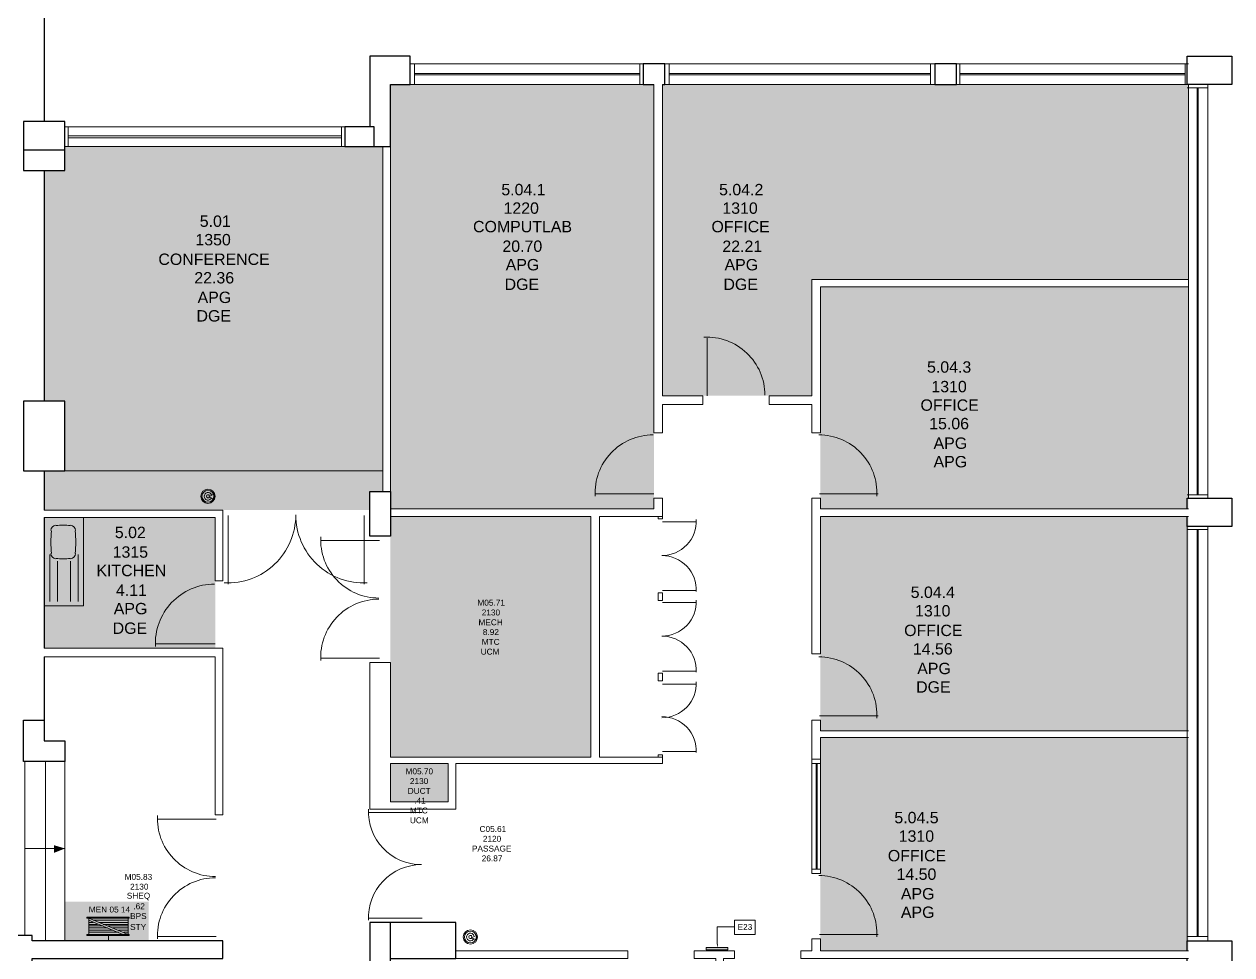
# Model space of a CAD drawing. Header units: millimetres. Extents: x -59 to 47, y 152 to 919.
# Drawn here: x 29.88 to 46.52, y 454.18 to 467.01 of the extents above; entities that cross this region are included whole.
import ezdxf

# ---------------------------------------------------------------- set-up
doc = ezdxf.new("R2010")
doc.units = ezdxf.units.MM
for name, color, linetype in [('PDF_014405$BL', 7, 'Continuous'), ('PDF_014405$DR', 7, 'Continuous'), ('PDF_014405$FI', 7, 'Continuous'), ('PDF_014405$FI-DSG', 7, 'Continuous'), ('PDF_014405$PL-STAIR', 7, 'Continuous'), ('PDF_014405$PL-TOIL', 7, 'Continuous'), ('PDF_014405$WA', 7, 'Continuous'), ('PDF_014405$WA-COL', 7, 'Continuous'), ('PDF_014405$WA-EXT', 7, 'Continuous'), ('PDF_014405$WA-PART', 7, 'Continuous'), ('PDF_014405$WN', 7, 'Continuous'), ('PDF_Text', 7, 'Continuous')]:
    doc.layers.add(name, color=color, linetype=linetype)
doc.layers.add('PDF_014405$HL-TMP', color=7, linetype='Continuous', true_color=0xe6db59)
doc.styles.add('PDF ArialMT', font='arial.ttf')

msp = doc.modelspace()

# ---------------------------------------------------------------- linework, layer by layer
at = {"layer": 'PDF_014405$BL', "lineweight": 9}
for points in [[(38.404, 466.461), (35.194, 466.461)], [(42.424, 466.461), (38.704, 466.461)], [(45.918, 466.461), (42.724, 466.461)], [(35.194, 466.176), (38.404, 466.176)], [(38.704, 466.176), (42.424, 466.176)], [(42.724, 466.176), (45.918, 466.176), (45.918, 460.477)], [(46.187, 460.477), (46.187, 466.176)], [(34.295, 465.591), (30.44, 465.591)], [(30.44, 465.321), (34.295, 465.321)], [(45.902, 460.087), (45.902, 454.372)], [(46.187, 454.372), (46.187, 460.087)], [(40.729, 456.877), (40.729, 455.302)], [(40.849, 455.302), (40.849, 456.877)]]:
    msp.add_lwpolyline(points, dxfattribs=at)
at = {"layer": 'PDF_014405$DR', "lineweight": 0}
for points in [[(39.289, 461.886), (39.289, 462.681), (39.289, 461.886)], [(38.554, 460.537), (37.744, 460.537), (38.554, 460.537)], [(40.834, 460.537), (41.644, 460.537), (40.834, 460.537)], [(32.69, 460.237), (32.69, 459.292), (32.69, 460.237)], [(34.564, 460.237), (34.564, 459.292), (34.564, 460.237)], [(38.674, 460.147), (39.139, 460.147), (38.674, 460.147)], [(34.774, 459.892), (33.965, 459.892), (34.774, 459.892)], [(38.674, 459.202), (39.139, 459.202), (38.674, 459.202)], [(38.674, 459.037), (39.139, 459.037), (38.674, 459.037)], [(32.51, 458.467), (31.685, 458.467), (32.51, 458.467)], [(34.774, 458.272), (33.965, 458.272), (34.774, 458.272)], [(38.674, 458.092), (39.139, 458.092), (38.674, 458.092)], [(38.674, 457.912), (39.139, 457.912), (38.674, 457.912)], [(40.834, 457.477), (41.644, 457.477), (40.834, 457.477)], [(38.674, 456.982), (39.139, 456.982), (38.674, 456.982)], [(35.359, 456.142), (34.624, 456.142), (35.359, 456.142)], [(32.525, 456.052), (31.715, 456.052), (32.525, 456.052)], [(35.359, 454.687), (34.624, 454.687), (35.359, 454.687)], [(32.525, 454.432), (31.715, 454.432), (32.525, 454.432)], [(40.834, 454.462), (41.644, 454.462), (40.834, 454.462)]]:
    msp.add_lwpolyline(points, dxfattribs=at)
for points in [[(32.634, 459.308, 0.429402), (33.62, 460.244, 0.429402), (34.605, 459.308)], [(39.136, 459.187, 0.429403), (38.665, 459.684, 0.429403), (39.136, 460.181)], [(39.136, 458.077, 0.429403), (38.665, 458.574, 0.429403), (39.136, 459.071)], [(34.623, 456.189, 0.429403), (35.35, 455.424, 0.429403), (34.623, 454.659)]]:
    msp.add_lwpolyline(points, format="xyb", dxfattribs=at)
for centre, radius, start, end in [((39.282, 461.894), 0.802, 0.0001, 92.9549), ((38.545, 460.546), 0.802, 90, 182.9553), ((40.825, 460.546), 0.802, 357.0447, 90), ((34.765, 459.901), 0.802, 177.0447, 270), ((32.502, 458.474), 0.817, 90.0001, 182.9556), ((34.765, 458.281), 0.802, 90, 182.9553), ((40.825, 457.486), 0.802, 357.0447, 90), ((38.665, 457.921), 0.472, 270, 2.9553), ((38.665, 456.992), 0.472, 357.0447, 90), ((32.515, 456.062), 0.802, 177.0447, 270), ((40.825, 454.472), 0.802, 357.0447, 90), ((32.515, 454.442), 0.802, 90, 182.9553)]:
    msp.add_arc(centre, radius, start, end, dxfattribs=at)
at = {"layer": 'PDF_014405$FI', "lineweight": 9}
for points in [[(32.495, 460.462), (32.42, 460.492), (32.495, 460.537)], [(31.325, 454.702), (31.325, 454.687), (30.74, 454.687), (30.74, 454.702)], [(31.325, 454.447), (30.74, 454.447), (30.74, 454.462), (30.77, 454.462), (31.31, 454.462), (31.325, 454.462)], [(36.109, 454.387), (36.034, 454.417), (36.109, 454.447)]]:
    msp.add_lwpolyline(points, close=True, dxfattribs=at)
for points in [[(30.77, 454.462), (30.77, 454.687), (31.31, 454.687), (31.31, 454.462), (30.77, 454.687)], [(31.235, 454.462), (30.77, 454.657)], [(30.77, 454.627), (30.83, 454.627)], [(30.89, 454.597), (30.77, 454.597)], [(31.31, 454.657), (30.83, 454.657)], [(30.905, 454.627), (31.31, 454.627)], [(31.31, 454.597), (30.965, 454.597)], [(30.77, 454.582), (30.965, 454.582)], [(31.025, 454.552), (30.77, 454.552)], [(30.77, 454.522), (31.1, 454.522)], [(31.175, 454.492), (30.77, 454.492)], [(31.04, 454.582), (31.31, 454.582)], [(31.04, 454.447), (31.04, 454.372)], [(31.31, 454.552), (31.1, 454.552)], [(31.175, 454.522), (31.31, 454.522)], [(31.31, 454.492), (31.25, 454.492)]]:
    msp.add_lwpolyline(points, dxfattribs=at)
for centre, radius in [((32.41, 460.501), 0.0975), ((32.41, 460.501), 0.0825), ((36.025, 454.427), 0.0975), ((36.025, 454.427), 0.0825)]:
    msp.add_circle(centre, radius, dxfattribs=at)
for centre, radius, start, end in [((32.41, 460.501), 0.0525, 22.7692, 337.2308), ((32.41, 460.501), 0.0225, 22.7697, 337.2303), ((36.025, 454.427), 0.0525, 22.7692, 337.2308), ((36.025, 454.427), 0.0225, 22.7697, 337.2303)]:
    msp.add_arc(centre, radius, start, end, dxfattribs=at)
at = {"layer": 'PDF_014405$FI-DSG', "lineweight": 9}
for points in [[(39.664, 454.657), (39.949, 454.657), (39.949, 454.462), (39.664, 454.462)], [(39.274, 454.252), (39.574, 454.252), (39.574, 454.282), (39.274, 454.282)]]:
    msp.add_lwpolyline(points, close=True, dxfattribs=at)
msp.add_lwpolyline([(39.424, 454.327), (39.424, 454.567), (39.589, 454.567), (39.664, 454.567)], dxfattribs=at)
at = {"layer": 'PDF_014405$FI-DSG', "transparency": 33554559}
for points in [[(39.574, 454.282), (39.274, 454.282), (39.574, 454.252)], [(39.274, 454.282), (39.574, 454.252), (39.274, 454.252)], [(39.439, 454.327), (39.424, 454.282), (39.424, 454.327)]]:
    msp.add_solid(points, dxfattribs=at)
at = {"layer": 'PDF_014405$HL-TMP', "lineweight": 0}
msp.add_lwpolyline([(34.819, 460.852), (30.44, 460.852), (34.819, 460.852)], dxfattribs=at)
at = {"layer": 'PDF_014405$HL-TMP', "transparency": 33554559}
for points in [[(38.554, 466.176), (34.924, 466.176), (38.554, 460.327)], [(34.924, 466.176), (38.554, 460.327), (34.924, 460.327)], [(45.918, 466.176), (38.674, 466.176), (45.918, 463.491)], [(38.674, 466.176), (45.918, 463.491), (38.674, 463.491)], [(34.819, 465.321), (30.44, 465.321), (34.819, 464.991)], [(30.44, 465.321), (34.819, 464.991), (30.44, 464.991)], [(34.819, 464.991), (30.44, 464.991), (30.155, 464.991)], [(34.819, 464.991), (30.155, 464.991), (34.819, 461.811)], [(30.155, 464.991), (34.819, 461.811), (30.155, 461.811)], [(30.44, 464.991), (34.819, 464.991), (34.819, 464.991)], [(40.729, 463.491), (38.674, 463.491), (40.729, 461.886)], [(38.674, 463.491), (40.729, 461.886), (38.674, 461.886)], [(30.155, 461.811), (30.44, 461.811), (30.44, 461.811)], [(30.44, 461.811), (34.819, 461.811), (34.819, 461.811)], [(34.819, 461.811), (34.819, 461.811), (30.44, 461.811)], [(34.819, 461.811), (30.44, 461.811), (34.819, 460.852)], [(30.44, 461.811), (34.819, 460.852), (30.44, 460.852)], [(30.155, 460.852), (30.44, 460.852), (30.44, 460.852)], [(34.819, 460.852), (30.155, 460.852), (34.819, 460.567)], [(30.155, 460.852), (34.819, 460.567), (30.155, 460.567)], [(30.44, 460.852), (34.819, 460.852), (34.819, 460.852)], [(30.155, 460.567), (34.639, 460.567), (34.639, 460.567)], [(34.639, 460.567), (34.639, 460.567), (30.155, 460.567)], [(34.639, 460.567), (30.155, 460.567), (34.639, 460.312)], [(30.155, 460.567), (34.639, 460.312), (30.155, 460.312)], [(34.639, 460.567), (34.819, 460.567), (34.819, 460.567)], [(32.51, 460.207), (30.155, 460.207), (32.51, 458.407)], [(30.155, 460.207), (32.51, 458.407), (30.155, 458.407)], [(45.918, 460.222), (40.849, 460.222), (45.918, 457.267)], [(40.849, 460.222), (45.918, 457.267), (40.849, 457.267)]]:
    msp.add_solid(points, dxfattribs=at)
at = {"layer": 'PDF_014405$HL-TMP', "color": 30, "true_color": 0xff8000, "transparency": 33554559}
for points in [[(45.918, 463.386), (40.849, 463.386), (45.918, 460.327)], [(40.849, 463.386), (45.918, 460.327), (40.849, 460.327)], [(45.918, 457.177), (40.849, 457.177), (45.918, 454.237)], [(40.849, 457.177), (45.918, 454.237), (40.849, 454.237)]]:
    msp.add_solid(points, dxfattribs=at)
at = {"layer": 'PDF_014405$HL-TMP', "color": 191, "true_color": 0xbb77ff, "transparency": 33554559}
for points in [[(37.684, 460.222), (34.924, 460.222), (37.684, 456.907)], [(34.924, 460.222), (37.684, 456.907), (34.924, 456.907)], [(35.719, 456.817), (34.924, 456.817), (35.719, 456.292)], [(34.924, 456.817), (35.719, 456.292), (34.924, 456.292)]]:
    msp.add_solid(points, dxfattribs=at)
at = {"layer": 'PDF_014405$HL-TMP', "color": 73, "true_color": 0x99cc66, "transparency": 33554559}
for points in [[(31.595, 454.912), (30.44, 454.912), (31.595, 454.372)], [(30.44, 454.912), (31.595, 454.372), (30.44, 454.372)]]:
    msp.add_solid(points, dxfattribs=at)
at = {"layer": 'PDF_014405$PL-STAIR', "lineweight": 9}
for points in [[(29.885, 456.847), (29.885, 454.447)], [(30.17, 456.847), (30.17, 454.372)], [(30.44, 456.847), (30.44, 454.372)], [(30.44, 455.647), (29.885, 455.647)]]:
    msp.add_lwpolyline(points, dxfattribs=at)
at = {"layer": 'PDF_014405$PL-STAIR', "transparency": 33554559}
msp.add_solid([(30.29, 455.692), (30.44, 455.647), (30.29, 455.587)], dxfattribs=at)
at = {"layer": 'PDF_014405$PL-TOIL', "lineweight": 9}
msp.add_lwpolyline([(30.155, 458.992), (30.155, 460.207), (30.695, 460.207), (30.695, 458.992)], close=True, dxfattribs=at)
for points in [[(30.23, 459.052), (30.23, 459.697)], [(30.335, 459.052), (30.335, 459.607)], [(30.515, 459.052), (30.515, 459.607)], [(30.62, 459.052), (30.62, 459.697)], [(30.155, 458.992), (30.155, 458.992)], [(30.695, 458.992), (30.695, 458.992)]]:
    msp.add_lwpolyline(points, dxfattribs=at)
for centre, radius, start, end in [((30.325, 460.021), 0.0825, 97.8278, 173.1666), ((30.415, 459.391), 0.712, 82.1721, 97.8279), ((30.505, 460.021), 0.0825, 6.8334, 82.1722), ((31.542, 459.869), 1.297, 173.1664, 186.8336), ((29.292, 459.869), 1.297, 353.1664, 6.8336), ((30.325, 459.721), 0.0825, 186.8334, 262.1722), ((30.415, 460.351), 0.712, 262.1721, 277.8279), ((30.505, 459.721), 0.0825, 277.8278, 353.1666)]:
    msp.add_arc(centre, radius, start, end, dxfattribs=at)
at = {"layer": 'PDF_014405$WA', "lineweight": 20}
for points in [[(38.554, 466.176), (38.554, 461.377), (38.674, 461.377), (38.674, 461.766), (39.229, 461.766), (39.229, 461.886), (38.674, 461.886), (38.674, 466.176)], [(34.819, 460.567), (34.819, 465.321)], [(34.924, 460.567), (34.924, 465.321)], [(45.918, 463.386), (40.849, 463.386), (40.849, 461.377), (40.729, 461.377), (40.729, 461.766), (40.144, 461.766), (40.144, 461.886), (40.729, 461.886), (40.729, 463.491), (45.918, 463.491)], [(34.924, 460.327), (38.554, 460.327), (38.554, 460.477), (38.674, 460.477), (38.674, 460.222), (37.804, 460.222), (37.804, 456.907), (38.674, 456.907), (38.674, 456.817), (35.824, 456.817), (35.824, 456.187), (34.639, 456.187), (34.639, 458.212), (34.924, 458.212), (34.924, 456.907), (37.684, 456.907), (37.684, 460.222), (34.924, 460.222)], [(45.918, 460.222), (40.849, 460.222), (40.849, 458.332), (40.729, 458.332), (40.729, 460.477), (40.849, 460.477), (40.849, 460.327), (45.918, 460.327)], [(30.155, 460.207), (32.51, 460.207), (32.51, 459.337), (32.615, 459.337), (32.615, 460.312), (30.155, 460.312)], [(30.155, 458.287), (32.51, 458.287), (32.51, 456.112), (32.615, 456.112), (32.615, 458.407), (30.155, 458.407)], [(45.918, 457.267), (40.849, 457.267), (40.849, 457.417), (40.729, 457.417), (40.729, 456.877), (40.849, 456.877), (40.849, 457.177), (45.918, 457.177)], [(45.918, 454.132), (40.579, 454.132), (40.579, 454.237), (40.729, 454.237), (40.729, 454.402), (40.849, 454.402), (40.849, 454.237), (45.918, 454.237)], [(35.824, 454.237), (38.194, 454.237), (38.194, 454.132), (35.824, 454.132)], [(39.409, 451.222), (39.409, 454.132), (39.109, 454.132), (39.109, 454.237), (39.664, 454.237), (39.664, 454.132), (39.514, 454.132), (39.514, 451.222)]]:
    msp.add_lwpolyline(points, dxfattribs=at)
msp.add_lwpolyline([(35.719, 456.817), (34.924, 456.817), (34.924, 456.292), (35.719, 456.292)], close=True, dxfattribs=at)
at = {"layer": 'PDF_014405$WA-COL', "lineweight": 25}
for points in [[(34.699, 465.321), (34.699, 465.591), (34.295, 465.591), (34.295, 465.321), (34.924, 465.321), (34.924, 466.176), (35.194, 466.176), (35.194, 466.566), (34.639, 466.566), (34.639, 465.591)], [(38.674, 466.176), (38.704, 466.176), (38.704, 466.461), (38.404, 466.461), (38.404, 466.176), (38.554, 466.176)], [(29.87, 465.276), (29.87, 464.991), (30.44, 464.991), (30.44, 465.666), (29.87, 465.666), (29.87, 465.276), (30.44, 465.276)], [(45.902, 460.327), (45.902, 460.477), (46.517, 460.477), (46.517, 460.087), (45.902, 460.087), (45.902, 460.222)], [(34.924, 454.132), (35.824, 454.132), (35.824, 454.627), (34.924, 454.627)], [(45.902, 454.237), (45.902, 454.372), (46.517, 454.372), (46.517, 453.997), (45.902, 453.997), (45.902, 454.132)]]:
    msp.add_lwpolyline(points, dxfattribs=at)
for points in [[(45.902, 466.566), (46.517, 466.566), (46.517, 466.176), (45.902, 466.176)], [(42.724, 466.176), (42.724, 466.461), (42.424, 466.461), (42.424, 466.176)], [(30.44, 460.852), (30.44, 461.811), (29.87, 461.811), (29.87, 460.852)], [(34.639, 460.567), (34.924, 460.567), (34.924, 459.952), (34.639, 459.952)], [(30.44, 456.847), (29.87, 456.847), (29.87, 457.417), (30.155, 457.417), (30.155, 457.132), (30.44, 457.132)], [(34.924, 454.627), (34.639, 454.627), (34.639, 454.012), (34.924, 454.012)]]:
    msp.add_lwpolyline(points, close=True, dxfattribs=at)
at = {"layer": 'PDF_014405$WA-EXT', "lineweight": 25}
for points in [[(30.155, 469.446), (30.155, 465.666)], [(30.155, 464.991), (30.155, 461.811)], [(30.155, 460.852), (30.155, 460.312)], [(30.155, 460.207), (30.155, 458.407)], [(30.155, 458.287), (30.155, 457.417)], [(29.99, 450.352), (29.99, 454.132), (32.615, 454.132), (32.615, 454.372), (29.99, 454.372), (29.99, 454.447), (29.705, 454.447), (29.705, 453.202), (29.705, 450.352)]]:
    msp.add_lwpolyline(points, dxfattribs=at)
at = {"layer": 'PDF_014405$WA-PART', "lineweight": 18}
for points in [[(38.674, 460.222), (38.674, 460.192), (38.614, 460.192), (38.614, 460.222)], [(38.614, 456.907), (38.614, 456.937), (38.674, 456.937), (38.674, 456.907)]]:
    msp.add_lwpolyline(points, dxfattribs=at)
for points in [[(38.674, 459.067), (38.614, 459.067), (38.614, 459.172), (38.674, 459.172)], [(38.674, 458.062), (38.674, 457.957), (38.614, 457.957), (38.614, 458.062)]]:
    msp.add_lwpolyline(points, close=True, dxfattribs=at)
at = {"layer": 'PDF_014405$WN', "lineweight": 0}
for points in [[(35.194, 466.461), (35.194, 466.176)], [(35.254, 466.461), (35.254, 466.176)], [(38.359, 466.176), (38.359, 466.461)], [(38.404, 466.176), (38.404, 466.461)], [(38.704, 466.461), (38.704, 466.176)], [(38.764, 466.461), (38.764, 466.176)], [(42.364, 466.176), (42.364, 466.461)], [(42.424, 466.176), (42.424, 466.461)], [(42.724, 466.461), (42.724, 466.176)], [(42.769, 466.461), (42.769, 466.176)], [(45.873, 466.176), (45.873, 466.461)], [(46.187, 466.176), (45.902, 466.176), (45.902, 466.461)], [(35.254, 466.326), (38.359, 466.326)], [(35.254, 466.311), (38.359, 466.311)], [(38.764, 466.326), (42.364, 466.326)], [(38.764, 466.311), (42.364, 466.311)], [(42.769, 466.326), (45.873, 466.326)], [(42.769, 466.311), (45.873, 466.311)], [(46.187, 466.131), (45.902, 466.131)], [(46.037, 460.522), (46.037, 466.131)], [(46.052, 460.522), (46.052, 466.131)], [(30.44, 465.591), (30.44, 465.321)], [(30.485, 465.591), (30.485, 465.321)], [(34.25, 465.321), (34.25, 465.591)], [(34.295, 465.321), (34.295, 465.591)], [(30.485, 465.471), (34.25, 465.471)], [(30.485, 465.441), (34.25, 465.441)], [(45.902, 460.522), (46.187, 460.522)], [(45.902, 460.477), (46.187, 460.477)], [(46.187, 460.087), (45.902, 460.087)], [(46.187, 460.042), (45.902, 460.042)], [(46.037, 454.432), (46.037, 460.042)], [(46.052, 454.432), (46.052, 460.042)], [(40.849, 456.877), (40.729, 456.877)], [(40.849, 456.817), (40.729, 456.817)], [(40.789, 455.362), (40.789, 456.817)], [(40.804, 455.362), (40.804, 456.817)], [(40.729, 455.362), (40.849, 455.362)], [(40.729, 455.302), (40.849, 455.302)], [(45.902, 454.432), (46.187, 454.432)], [(45.902, 454.372), (46.187, 454.372)]]:
    msp.add_lwpolyline(points, dxfattribs=at)

# ---------------------------------------------------------------- texts
at = {"layer": 'PDF_Text', "attachment_point": 4, "style": 'PDF ArialMT'}
for s, insert, char_height in [('5.04.1', (36.452, 464.727), 0.1569), ('5.04.2', (39.452, 464.727), 0.1569), ('1220', (36.482, 464.472), 0.1569), ('1310', (39.497, 464.472), 0.1569), ('5.01', (32.297, 464.292), 0.1569), ('COMPUTLAB', (36.062, 464.217), 0.1569), ('OFFICE', (39.347, 464.217), 0.1569), ('1350', (32.237, 464.037), 0.1569), ('20.70', (36.467, 463.947), 0.1569), ('22.21', (39.497, 463.947), 0.1569), ('CONFERENCE', (31.727, 463.767), 0.1569), ('APG', (36.512, 463.692), 0.1569), ('APG', (39.527, 463.692), 0.1569), ('22.36', (32.222, 463.512), 0.1569), ('DGE', (36.497, 463.422), 0.1569), ('DGE', (39.512, 463.422), 0.1569), ('APG', (32.267, 463.242), 0.1569), ('DGE', (32.252, 462.987), 0.1569), ('5.04.3', (42.317, 462.282), 0.1569), ('1310', (42.377, 462.012), 0.1569), ('OFFICE', (42.227, 461.757), 0.1569), ('15.06', (42.347, 461.502), 0.1569), ('APG', (42.407, 461.232), 0.1569), ('APG', (42.407, 460.977), 0.1569), ('5.02', (31.127, 460.002), 0.1569), ('1315', (31.097, 459.732), 0.1569), ('KITCHEN', (30.873, 459.477), 0.1569), ('4.11', (31.142, 459.207), 0.1569), ('5.04.4', (42.092, 459.177), 0.1569), ('APG', (31.112, 458.952), 0.1569), ('M05.71', (36.122, 459.034), 0.0815), ('2130', (36.182, 458.899), 0.0815), ('1310', (42.152, 458.922), 0.1569), ('DGE', (31.097, 458.682), 0.1569), ('MECH', (36.137, 458.764), 0.0815), ('8.92', (36.197, 458.629), 0.0815), ('OFFICE', (42.002, 458.652), 0.1569), ('MTC', (36.182, 458.494), 0.0815), ('14.56', (42.122, 458.397), 0.1569), ('UCM', (36.167, 458.359), 0.0815), ('APG', (42.182, 458.127), 0.1569), ('DGE', (42.167, 457.872), 0.1569), ('M05.70', (35.132, 456.71), 0.0815), ('2130', (35.192, 456.575), 0.0815), ('DUCT', (35.162, 456.44), 0.0815), ('.41', (35.252, 456.305), 0.0815), ('MTC', (35.192, 456.17), 0.0815), ('5.04.5', (41.867, 456.072), 0.1569), ('UCM', (35.192, 456.035), 0.0815), ('C05.61', (36.152, 455.915), 0.0815), ('2120', (36.197, 455.78), 0.0815), ('1310', (41.927, 455.817), 0.1569), ('PASSAGE', (36.047, 455.645), 0.0815), ('OFFICE', (41.777, 455.547), 0.1569), ('26.87', (36.182, 455.51), 0.0815), ('M05.83', (31.262, 455.255), 0.0815), ('14.50', (41.897, 455.292), 0.1569), ('2130', (31.337, 455.12), 0.0815), ('APG', (41.957, 455.022), 0.1569), ('SHEQ', (31.292, 454.985), 0.0815), ('MEN 05 14', (30.768, 454.805), 0.0815), ('BPS', (31.337, 454.715), 0.0815), ('.62', (31.382, 454.85), 0.0815), ('APG', (41.957, 454.767), 0.1569), ('STY', (31.337, 454.565), 0.0815), ('E23', (39.707, 454.565), 0.0815)]:
    msp.add_mtext(s, dxfattribs=dict(at, insert=insert, char_height=char_height))

doc.saveas('drawing.dxf')
